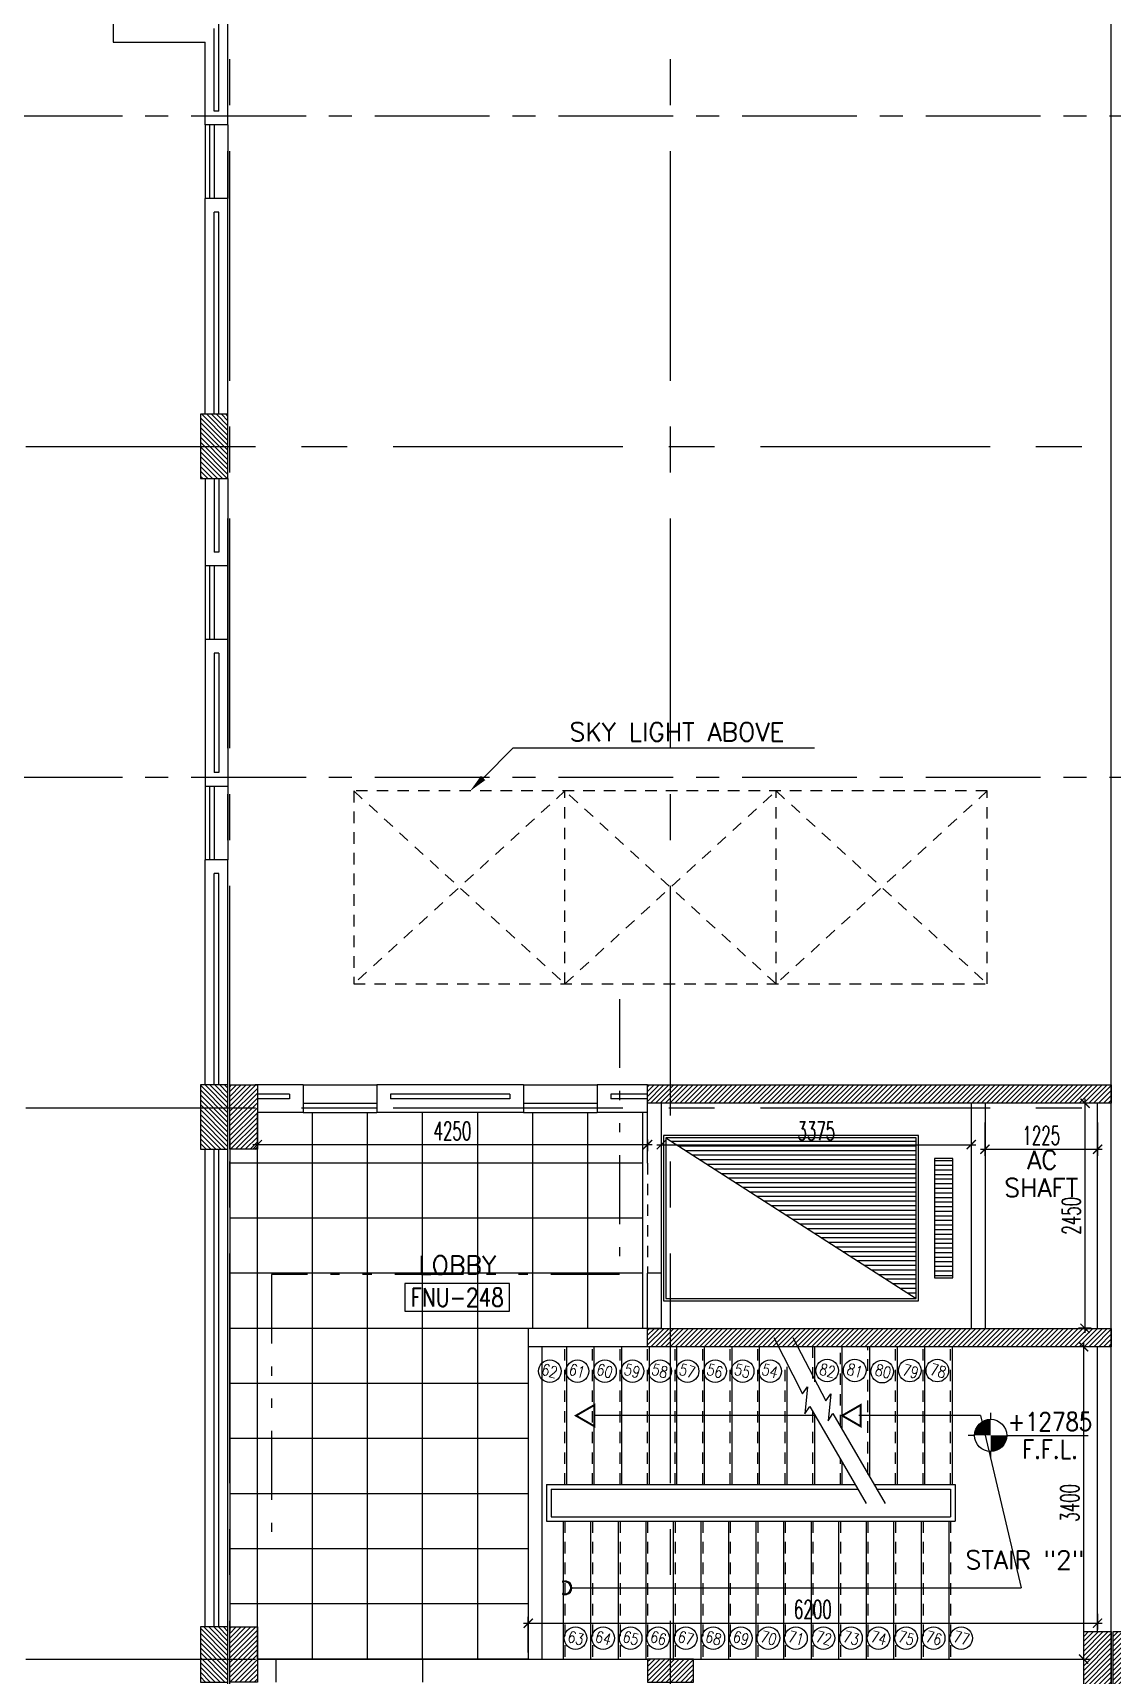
# Model space of a CAD drawing. Extents: x 88808.2 to 88899.2, y 39921.6 to 40001.1.
# Drawn here: x 88849.01 to 88860.76, y 39959.52 to 39977.4 of the extents above; entities that cross this region are included whole.
import ezdxf
from ezdxf.enums import TextEntityAlignment as Align

# ---------------------------------------------------------------- set-up
doc = ezdxf.new("R2010")
doc.units = 0
doc.header["$MEASUREMENT"] = 0
doc.header["$PDMODE"] = 34
for name, pattern in [('2DASHES', [1.7, 0.75, -0.25, 0.1, -0.25, 0.1, -0.25]), ('CENTER', [2, 1.25, -0.25, 0.25, -0.25]), ('CENTERX2', [4, 2.5, -0.5, 0.5, -0.5]), ('HIDDEN2', [0.1875, 0.125, -0.0625])]:
    doc.linetypes.add(name, pattern=pattern)
doc.layers.get('0').update_dxf_attribs({"color": 4, "linetype": 'CONTINUOUS'})
doc.layers.get('DEFPOINTS').update_dxf_attribs({"linetype": 'CONTINUOUS'})
for name, color, linetype in [('AXES', 11, 'CENTERX2'), ('AXES1', 11, 'CENTER'), ('CEILING', 4, 'CONTINUOUS'), ('COL', 2, 'CONTINUOUS'), ('ELE', 7, 'CONTINUOUS'), ('HAT', 11, 'CONTINUOUS'), ('HIDDEN', 11, 'HIDDEN2'), ('IND-ES-L', 4, '2DASHES'), ('INSUL', 4, 'CONTINUOUS'), ('LEV-PL', 7, 'CONTINUOUS'), ('LIFTS', 7, 'CONTINUOUS'), ('RM-BOX', 11, 'CONTINUOUS'), ('RM-IND', 11, 'CONTINUOUS'), ('RM-NAME', 11, 'CONTINUOUS'), ('RM-NO', 11, 'CONTINUOUS'), ('ROOF', 7, 'CONTINUOUS'), ('STR', 5, 'CONTINUOUS'), ('STR-H', 11, 'HIDDEN2'), ('WALL', 2, 'CONTINUOUS'), ('WIN', 3, 'CONTINUOUS')]:
    doc.layers.add(name, color=color, linetype=linetype)
doc.styles.add('ROMANS', font='ROMANS.shx', dxfattribs={"width": 0.6})
doc.styles.add('S', font='ROMANS.SHX')
doc.dimstyles.new('STANDARD_IN', dxfattribs={"dimtxt": 0.2, "dimasz": 0.1, "dimexe": 0.07, "dimexo": 0.07, "dimgap": 0.05, "dimtad": 1, "dimdec": 0, "dimlfac": 1000, "dimzin": 0, "dimtxsty": 'ROMANS', "dimblk": 'ARCHTICK', "dimcen": 0.05, "dimdle": 0.05, "dimclrd": 4, "dimclre": 4, "dimclrt": 2, "dimazin": 3, "dimtfac": 1, "dimtdec": 0, "dimtmove": 0, "dimatfit": 3, "dimtolj": 1, "dimtzin": 0})

# ---------------------------------------------------------------- blocks, each defined once
blk = doc.blocks.new('_ARCHTICK')
at = {"color": 0, "linetype": 'BYBLOCK', "const_width": 0.15}
blk.add_lwpolyline([(-0.5, -0.5), (0.5, 0.5)], dxfattribs=at)
blk = doc.blocks.new('*D186')
at = {"layer": 'DEFPOINTS', "color": 0, "linetype": 'CONTINUOUS'}
for p in [(88860.6, 39963.1), (88860.306, 39959.7), (88860.449, 39959.7)]:
    blk.add_point(p, dxfattribs=at)
at = {"layer": 'ELE', "color": 4, "linetype": 'CONTINUOUS'}
for p, q in [((88860.53, 39963.1), (88860.379, 39963.1)), ((88860.449, 39963.15), (88860.449, 39959.65)), ((88860.376, 39959.7), (88860.519, 39959.7))]:
    blk.add_line(p, q, dxfattribs=at)
at = {"layer": 'ELE', "color": 4, "linetype": 'CONTINUOUS', "xscale": 0.1, "yscale": 0.1, "zscale": 0.1}
for p, rotation in [((88860.449, 39963.1), 90), ((88860.449, 39959.7), 270)]:
    blk.add_blockref('_ARCHTICK', p, dxfattribs=dict(at, rotation=rotation))
at = {"layer": 'ELE', "color": 2, "linetype": 'CONTINUOUS', "insert": (88860.299, 39961.4), "char_height": 0.2, "attachment_point": 5, "rotation": 90, "style": 'ROMANS'}
blk.add_mtext('\\A1;3400', dxfattribs=at)
blk = doc.blocks.new('*D185')
at = {"layer": 'DEFPOINTS', "color": 0, "linetype": 'CONTINUOUS'}
for p in [(88860.6, 39965.75), (88860.464, 39963.3), (88860.6, 39963.3)]:
    blk.add_point(p, dxfattribs=at)
at = {"layer": 'ELE', "color": 4, "linetype": 'CONTINUOUS'}
for p, q in [((88860.53, 39965.75), (88860.394, 39965.75)), ((88860.464, 39965.8), (88860.464, 39963.25)), ((88860.53, 39963.3), (88860.394, 39963.3))]:
    blk.add_line(p, q, dxfattribs=at)
at = {"layer": 'ELE', "color": 4, "linetype": 'CONTINUOUS', "xscale": 0.1, "yscale": 0.1, "zscale": 0.1}
for p, rotation in [((88860.464, 39965.75), 90), ((88860.464, 39963.3), 270)]:
    blk.add_blockref('_ARCHTICK', p, dxfattribs=dict(at, rotation=rotation))
at = {"layer": 'ELE', "color": 2, "linetype": 'CONTINUOUS', "insert": (88860.314, 39964.525), "char_height": 0.2, "attachment_point": 5, "rotation": 90, "style": 'ROMANS'}
blk.add_mtext('\\A1;2450', dxfattribs=at)
blk = doc.blocks.new('*D184')
at = {"layer": 'DEFPOINTS', "color": 0, "linetype": 'CONTINUOUS'}
for p in [(88859.375, 39965.612), (88860.6, 39965.612), (88860.6, 39965.249)]:
    blk.add_point(p, dxfattribs=at)
at = {"layer": 'ELE', "color": 4, "linetype": 'CONTINUOUS'}
for p, q in [((88859.375, 39965.542), (88859.375, 39965.179)), ((88860.6, 39965.542), (88860.6, 39965.179)), ((88859.325, 39965.249), (88860.65, 39965.249))]:
    blk.add_line(p, q, dxfattribs=at)
at = {"layer": 'ELE', "color": 4, "linetype": 'CONTINUOUS', "xscale": 0.1, "yscale": 0.1, "zscale": 0.1, "rotation": 180}
blk.add_blockref('_ARCHTICK', (88859.375, 39965.249), dxfattribs=at)
at = {"layer": 'ELE', "color": 4, "linetype": 'CONTINUOUS', "xscale": 0.1, "yscale": 0.1, "zscale": 0.1}
blk.add_blockref('_ARCHTICK', (88860.6, 39965.249), dxfattribs=at)
at = {"layer": 'ELE', "color": 2, "linetype": 'CONTINUOUS', "insert": (88859.988, 39965.399), "char_height": 0.2, "attachment_point": 5, "style": 'ROMANS'}
blk.add_mtext('\\A1;1225', dxfattribs=at)
blk = doc.blocks.new('*D183')
at = {"layer": 'DEFPOINTS', "color": 0, "linetype": 'CONTINUOUS'}
for p in [(88855.85, 39965.7), (88859.225, 39965.536), (88859.225, 39965.299)]:
    blk.add_point(p, dxfattribs=at)
at = {"layer": 'ELE', "color": 4, "linetype": 'CONTINUOUS'}
for p, q in [((88855.85, 39965.63), (88855.85, 39965.229)), ((88859.225, 39965.466), (88859.225, 39965.229)), ((88855.8, 39965.299), (88859.275, 39965.299))]:
    blk.add_line(p, q, dxfattribs=at)
at = {"layer": 'ELE', "color": 4, "linetype": 'CONTINUOUS', "xscale": 0.1, "yscale": 0.1, "zscale": 0.1, "rotation": 180}
blk.add_blockref('_ARCHTICK', (88855.85, 39965.299), dxfattribs=at)
at = {"layer": 'ELE', "color": 4, "linetype": 'CONTINUOUS', "xscale": 0.1, "yscale": 0.1, "zscale": 0.1}
blk.add_blockref('_ARCHTICK', (88859.225, 39965.299), dxfattribs=at)
at = {"layer": 'ELE', "color": 2, "linetype": 'CONTINUOUS', "insert": (88857.538, 39965.449), "char_height": 0.2, "attachment_point": 5, "style": 'ROMANS'}
blk.add_mtext('\\A1;3375', dxfattribs=at)
blk = doc.blocks.new('*D182')
at = {"layer": 'DEFPOINTS', "color": 0, "linetype": 'CONTINUOUS'}
for p in [(88851.45, 39965.425), (88855.7, 39965.425), (88851.45, 39965.299)]:
    blk.add_point(p, dxfattribs=at)
at = {"layer": 'ELE', "color": 4, "linetype": 'CONTINUOUS'}
for p, q in [((88851.45, 39965.355), (88851.45, 39965.229)), ((88855.7, 39965.355), (88855.7, 39965.229)), ((88855.75, 39965.299), (88851.4, 39965.299))]:
    blk.add_line(p, q, dxfattribs=at)
at = {"layer": 'ELE', "color": 4, "linetype": 'CONTINUOUS', "xscale": 0.1, "yscale": 0.1, "zscale": 0.1, "rotation": 180}
blk.add_blockref('_ARCHTICK', (88851.45, 39965.299), dxfattribs=at)
at = {"layer": 'ELE', "color": 4, "linetype": 'CONTINUOUS', "xscale": 0.1, "yscale": 0.1, "zscale": 0.1}
blk.add_blockref('_ARCHTICK', (88855.7, 39965.299), dxfattribs=at)
at = {"layer": 'ELE', "color": 2, "linetype": 'CONTINUOUS', "insert": (88853.575, 39965.449), "char_height": 0.2, "attachment_point": 5, "style": 'ROMANS'}
blk.add_mtext('\\A1;4250', dxfattribs=at)
blk = doc.blocks.new('*D181')
at = {"layer": 'DEFPOINTS', "color": 0, "linetype": 'CONTINUOUS'}
for p in [(88860.6, 39960.261), (88860.6, 39960.09), (88854.4, 39959.7)]:
    blk.add_point(p, dxfattribs=at)
at = {"layer": 'ELE', "color": 4, "linetype": 'CONTINUOUS'}
for p, q in [((88854.4, 39959.77), (88854.4, 39960.16)), ((88860.6, 39960.191), (88860.6, 39960.02)), ((88854.35, 39960.09), (88860.65, 39960.09))]:
    blk.add_line(p, q, dxfattribs=at)
at = {"layer": 'ELE', "color": 4, "linetype": 'CONTINUOUS', "xscale": 0.1, "yscale": 0.1, "zscale": 0.1, "rotation": 180}
blk.add_blockref('_ARCHTICK', (88854.4, 39960.09), dxfattribs=at)
at = {"layer": 'ELE', "color": 4, "linetype": 'CONTINUOUS', "xscale": 0.1, "yscale": 0.1, "zscale": 0.1}
blk.add_blockref('_ARCHTICK', (88860.6, 39960.09), dxfattribs=at)
at = {"layer": 'ELE', "color": 2, "linetype": 'CONTINUOUS', "insert": (88857.5, 39960.24), "char_height": 0.2, "attachment_point": 5, "style": 'ROMANS'}
blk.add_mtext('\\A1;6200', dxfattribs=at)
blk = doc.blocks.new('C11')
at = {"layer": 'HAT'}
h = blk.add_hatch(dxfattribs=at)
h.set_pattern_fill('ANSI31', color=256, scale=300, style=0)
h.set_pattern_definition([(45, (-248556.182, -75061.005), (-26.5165043, 26.5165043), [])])
h.paths.add_polyline_path([(300, 700), (0, 700), (0, 350), (300, 350)])
h.paths.add_polyline_path([(300, 350), (0, 350), (0, 0), (300, 0)])
at = {"layer": 'COL'}
blk.add_lwpolyline([(300, 700), (300, 0), (0, 0), (0, 700)], close=True, dxfattribs=at)
blk = doc.blocks.new('C5V')
at = {"layer": 'HAT'}
h = blk.add_hatch(dxfattribs=at)
h.set_pattern_fill('ANSI31', color=256, scale=300, style=0)
h.set_pattern_definition([(45, (-249196.182, -54711.005), (-26.5165043, 26.5165043), [])])
h.paths.add_polyline_path([(-20, 600), (-320, 600), (-320, 300), (-20, 300)])
h.paths.add_polyline_path([(-20, 300), (-320, 300), (-320, 0), (-20, 0)])
h = blk.add_hatch(dxfattribs=at)
h.set_pattern_fill('ANSI31', color=256, scale=300, style=0)
h.set_pattern_definition([(45, (-248876.182, -54711.005), (-26.5165043, 26.5165043), [])])
h.paths.add_polyline_path([(300, 600), (0, 600), (0, 300), (300, 300)])
h.paths.add_polyline_path([(300, 300), (0, 300), (0, 0), (300, 0)])
at = {"layer": 'COL'}
for points in [[(-20, 600), (-20, 0), (-320, 0), (-320, 600)], [(300, 600), (300, 0), (0, 0), (0, 600)]]:
    blk.add_lwpolyline(points, close=True, dxfattribs=at)
blk = doc.blocks.new('C5')
at = {"layer": 'HAT', "linetype": 'BYBLOCK'}
h = blk.add_hatch(dxfattribs=at)
h.set_pattern_fill('ANSI31', color=256, scale=300, style=0)
h.set_pattern_definition([(45, (-223356.182, -51411.005), (-26.516504, 26.516504), [])])
h.paths.add_polyline_path([(300, 300), (0, 300), (0, 0), (300, 0)])
h.paths.add_polyline_path([(600, 300), (300, 300), (300, 0), (600, 0)])
at = {"layer": 'COL'}
blk.add_lwpolyline([(600, 300), (0, 300), (0, 0), (600, 0)], close=True, dxfattribs=at)
blk = doc.blocks.new('*X51')
at = {"color": 0}
for p, q in [((140176, 227700), (140376, 227700)), ((140176, 227650), (140376, 227650)), ((140176, 227600), (140376, 227600)), ((140176, 227550), (140376, 227550)), ((140176, 227500), (140376, 227500)), ((140176, 227450), (140376, 227450)), ((140176, 227400), (140376, 227400)), ((140176, 227350), (140376, 227350)), ((140176, 227300), (140376, 227300)), ((140176, 227250), (140376, 227250)), ((140176, 227200), (140376, 227200)), ((140176, 227150), (140376, 227150)), ((140176, 227100), (140376, 227100)), ((140176, 227050), (140376, 227050)), ((140176, 227000), (140376, 227000)), ((140176, 226950), (140376, 226950)), ((140176, 226900), (140376, 226900)), ((140176, 226850), (140376, 226850)), ((140176, 226800), (140376, 226800)), ((140176, 226750), (140376, 226750)), ((140176, 226700), (140376, 226700)), ((140176, 226650), (140376, 226650)), ((140176, 226600), (140376, 226600)), ((140176, 226550), (140376, 226550)), ((140176, 226500), (140376, 226500)), ((140176, 226450), (140376, 226450))]:
    blk.add_line(p, q, dxfattribs=at)
blk = doc.blocks.new('LEV1')
at = {"layer": 'LEV-PL'}
for p, q in [((0, 245), (0, 175)), ((-175, 0), (-245, 0)), ((175, 0), (1061, 0)), ((0, -175), (0, -245))]:
    blk.add_line(p, q, dxfattribs=at)
at = {"layer": 'LEV-PL', "const_width": 175}
for points in [[(-88, 0, -0.414214), (0, 88, -1)], [(88, 0, -0.414214), (0, -88, -1)]]:
    blk.add_lwpolyline(points, format="xyb", dxfattribs=at)
at = {"layer": 'LEV-PL'}
blk.add_circle((0, 0), 175, dxfattribs=at)
at = {"layer": 'LEV-PL', "color": 4, "style": 'S', "width": 0.85}
for tag, p in [('+0000', (646, 50)), ('F.F.L.', (646, -250))]:
    blk.add_attdef(tag, text='', height=200, dxfattribs=at).set_placement(p, align=Align.CENTER)
blk = doc.blocks.new('RM1')
at = {"layer": 'RM-BOX'}
blk.add_lwpolyline([(570, -200), (-570, -200), (-570, -500), (570, -500)], close=True, dxfattribs=at)
at = {"layer": 'RM-NAME', "style": 'ROMANS'}
blk.add_attdef('ROOMNAME1', text='', height=200, dxfattribs=at).set_placement((0, 324), align=Align.MIDDLE)
blk = doc.blocks.new('*X59')
at = {"color": 0}
for p, q in [((61359, 149500), (61599, 149740)), ((61359, 149553), (61546, 149740)), ((61359, 149606), (61493, 149740)), ((61359, 149659), (61440, 149740)), ((61359, 149712), (61387, 149740)), ((61402, 149490), (61652, 149740)), ((61455, 149490), (61705, 149740)), ((61508, 149490), (61758, 149740)), ((61561, 149490), (61811, 149740)), ((61614, 149490), (61859, 149735)), ((61667, 149490), (61859, 149682)), ((61720, 149490), (61859, 149629)), ((61773, 149490), (61859, 149576)), ((61826, 149490), (61859, 149523))]:
    blk.add_line(p, q, dxfattribs=at)
blk = doc.blocks.new('*X57')
at = {"color": 0}
for p, q in [((61359, 153159), (61540, 153340)), ((61359, 153212), (61487, 153340)), ((61359, 153265), (61434, 153340)), ((61359, 153318), (61380, 153340)), ((61393, 153140), (61593, 153340)), ((61446, 153140), (61646, 153340)), ((61499, 153140), (61699, 153340)), ((61552, 153140), (61752, 153340)), ((61605, 153140), (61805, 153340)), ((61658, 153140), (61858, 153340)), ((61711, 153140), (61911, 153340)), ((61764, 153140), (61964, 153340)), ((61817, 153140), (62017, 153340)), ((61870, 153140), (62070, 153340)), ((61923, 153140), (62123, 153340)), ((61976, 153140), (62176, 153340)), ((62029, 153140), (62229, 153340)), ((62082, 153140), (62282, 153340)), ((62135, 153140), (62335, 153340)), ((62188, 153140), (62388, 153340)), ((62241, 153140), (62441, 153340)), ((62294, 153140), (62494, 153340)), ((62347, 153140), (62547, 153340)), ((62400, 153140), (62600, 153340)), ((62453, 153140), (62653, 153340)), ((62506, 153140), (62706, 153340)), ((62559, 153140), (62759, 153340)), ((62612, 153140), (62812, 153340)), ((62665, 153140), (62865, 153340)), ((62718, 153140), (62918, 153340)), ((62771, 153140), (62971, 153340)), ((62825, 153140), (63025, 153340)), ((62878, 153140), (63078, 153340)), ((62931, 153140), (63131, 153340)), ((62984, 153140), (63184, 153340)), ((63037, 153140), (63237, 153340)), ((63090, 153140), (63290, 153340)), ((63143, 153140), (63343, 153340)), ((63196, 153140), (63396, 153340)), ((63249, 153140), (63449, 153340)), ((63302, 153140), (63502, 153340)), ((63355, 153140), (63555, 153340)), ((63408, 153140), (63608, 153340)), ((63461, 153140), (63661, 153340)), ((63514, 153140), (63714, 153340)), ((63567, 153140), (63767, 153340)), ((63620, 153140), (63820, 153340)), ((63673, 153140), (63873, 153340)), ((63726, 153140), (63926, 153340)), ((63779, 153140), (63979, 153340)), ((63832, 153140), (64032, 153340)), ((63885, 153140), (64085, 153340)), ((63938, 153140), (64138, 153340)), ((63991, 153140), (64191, 153340)), ((64044, 153140), (64244, 153340)), ((64097, 153140), (64297, 153340)), ((64150, 153140), (64350, 153340)), ((64203, 153140), (64403, 153340)), ((64256, 153140), (64456, 153340)), ((64309, 153140), (64509, 153340)), ((64362, 153140), (64562, 153340)), ((64416, 153140), (64616, 153340)), ((64469, 153140), (64669, 153340)), ((64522, 153140), (64722, 153340)), ((64575, 153140), (64775, 153340)), ((64628, 153140), (64828, 153340)), ((64681, 153140), (64881, 153340)), ((64734, 153140), (64934, 153340)), ((64787, 153140), (64987, 153340)), ((64840, 153140), (65040, 153340)), ((64893, 153140), (65093, 153340)), ((64946, 153140), (65146, 153340)), ((64999, 153140), (65199, 153340)), ((65052, 153140), (65252, 153340)), ((65105, 153140), (65305, 153340)), ((65158, 153140), (65358, 153340)), ((65211, 153140), (65411, 153340)), ((65264, 153140), (65464, 153340)), ((65317, 153140), (65517, 153340)), ((65370, 153140), (65570, 153340)), ((65423, 153140), (65623, 153340)), ((65476, 153140), (65676, 153340)), ((65529, 153140), (65729, 153340)), ((65582, 153140), (65782, 153340)), ((65635, 153140), (65835, 153340)), ((65688, 153140), (65888, 153340)), ((65741, 153140), (65941, 153340)), ((65794, 153140), (65994, 153340)), ((65847, 153140), (66047, 153340)), ((65900, 153140), (66100, 153340)), ((65953, 153140), (66153, 153340)), ((66007, 153140), (66207, 153340)), ((66060, 153140), (66260, 153340)), ((66113, 153140), (66313, 153340)), ((66166, 153140), (66366, 153340)), ((66219, 153140), (66409, 153330)), ((66272, 153140), (66409, 153277)), ((66325, 153140), (66409, 153224)), ((66378, 153140), (66409, 153171))]:
    blk.add_line(p, q, dxfattribs=at)
blk = doc.blocks.new('*X56')
at = {"color": 0}
for p, q in [((61359, 155811), (61538, 155990)), ((61359, 155864), (61485, 155990)), ((61359, 155917), (61432, 155990)), ((61359, 155970), (61379, 155990)), ((61391, 155790), (61591, 155990)), ((61444, 155790), (61644, 155990)), ((61497, 155790), (61697, 155990)), ((61550, 155790), (61750, 155990)), ((61603, 155790), (61803, 155990)), ((61656, 155790), (61856, 155990)), ((61709, 155790), (61909, 155990)), ((61762, 155790), (61962, 155990)), ((61815, 155790), (62015, 155990)), ((61868, 155790), (62068, 155990)), ((61921, 155790), (62121, 155990)), ((61974, 155790), (62174, 155990)), ((62027, 155790), (62227, 155990)), ((62080, 155790), (62280, 155990)), ((62133, 155790), (62333, 155990)), ((62186, 155790), (62386, 155990)), ((62240, 155790), (62440, 155990)), ((62293, 155790), (62493, 155990)), ((62346, 155790), (62546, 155990)), ((62399, 155790), (62599, 155990)), ((62452, 155790), (62652, 155990)), ((62505, 155790), (62705, 155990)), ((62558, 155790), (62758, 155990)), ((62611, 155790), (62811, 155990)), ((62664, 155790), (62864, 155990)), ((62717, 155790), (62917, 155990)), ((62770, 155790), (62970, 155990)), ((62823, 155790), (63023, 155990)), ((62876, 155790), (63076, 155990)), ((62929, 155790), (63129, 155990)), ((62982, 155790), (63182, 155990)), ((63035, 155790), (63235, 155990)), ((63088, 155790), (63288, 155990)), ((63141, 155790), (63341, 155990)), ((63194, 155790), (63394, 155990)), ((63247, 155790), (63447, 155990)), ((63300, 155790), (63500, 155990)), ((63353, 155790), (63553, 155990)), ((63406, 155790), (63606, 155990)), ((63459, 155790), (63659, 155990)), ((63512, 155790), (63712, 155990)), ((63565, 155790), (63765, 155990)), ((63618, 155790), (63818, 155990)), ((63671, 155790), (63871, 155990)), ((63724, 155790), (63924, 155990)), ((63777, 155790), (63977, 155990)), ((63830, 155790), (64030, 155990)), ((63884, 155790), (64084, 155990)), ((63937, 155790), (64137, 155990)), ((63990, 155790), (64190, 155990)), ((64043, 155790), (64243, 155990)), ((64096, 155790), (64296, 155990)), ((64149, 155790), (64349, 155990)), ((64202, 155790), (64402, 155990)), ((64255, 155790), (64455, 155990)), ((64308, 155790), (64508, 155990)), ((64361, 155790), (64561, 155990)), ((64414, 155790), (64614, 155990)), ((64467, 155790), (64667, 155990)), ((64520, 155790), (64720, 155990)), ((64573, 155790), (64773, 155990)), ((64626, 155790), (64826, 155990)), ((64679, 155790), (64879, 155990)), ((64732, 155790), (64932, 155990)), ((64785, 155790), (64985, 155990)), ((64838, 155790), (65038, 155990)), ((64891, 155790), (65091, 155990)), ((64944, 155790), (65144, 155990)), ((64997, 155790), (65197, 155990)), ((65050, 155790), (65250, 155990)), ((65103, 155790), (65303, 155990)), ((65156, 155790), (65356, 155990)), ((65209, 155790), (65409, 155990)), ((65262, 155790), (65462, 155990)), ((65315, 155790), (65515, 155990)), ((65368, 155790), (65568, 155990)), ((65421, 155790), (65621, 155990)), ((65475, 155790), (65675, 155990)), ((65528, 155790), (65728, 155990)), ((65581, 155790), (65781, 155990)), ((65634, 155790), (65834, 155990)), ((65687, 155790), (65887, 155990)), ((65740, 155790), (65940, 155990)), ((65793, 155790), (65993, 155990)), ((65846, 155790), (66046, 155990)), ((65899, 155790), (66099, 155990)), ((65952, 155790), (66152, 155990)), ((66005, 155790), (66205, 155990)), ((66058, 155790), (66258, 155990)), ((66111, 155790), (66311, 155990)), ((66164, 155790), (66364, 155990)), ((66217, 155790), (66409, 155982)), ((66270, 155790), (66409, 155929)), ((66323, 155790), (66409, 155876)), ((66376, 155790), (66409, 155823))]:
    blk.add_line(p, q, dxfattribs=at)

msp = doc.modelspace()

# ---------------------------------------------------------------- hatches: boundary and pattern name
at = {"layer": 'HAT'}
h = msp.add_hatch(dxfattribs=at)
h.set_pattern_fill('ANSI31', color=256, scale=0.3, style=0)
h.set_pattern_definition([(135, (89151.66644, 39904.688557), (0.0265165043, 0.0265165043), [])])
h.paths.add_polyline_path([(88850.8303, 39960.0496), (88851.1303, 39960.0496), (88851.1303, 39959.6996), (88850.8303, 39959.6996)])
h.paths.add_polyline_path([(88850.8303, 39959.6996), (88851.1303, 39959.6996), (88851.1303, 39959.4496), (88850.8303, 39959.4496)])
at = {"layer": 'LIFTS'}
h = msp.add_hatch(dxfattribs=at)
h.set_pattern_fill('_U', color=8, scale=0.05, style=0, pattern_type=0)
h.set_pattern_definition([(0, (88795.390137, 39919.887153), (0, 0.05), [])])
h.paths.add_polyline_path([(88855.9503, 39965.3746), (88855.9503, 39965.3425), (88858.6253, 39963.6246), (88858.6253, 39965.3746)])
h.paths.add_polyline_path([(88857.2473, 39964.4867), (88857.8282, 39964.4867), (88857.8282, 39964.2242), (88857.2473, 39964.2242)], flags=25)

# ---------------------------------------------------------------- linework, layer by layer
at = {"layer": 'AXES'}
for p, q in [((88855.9503, 39921.6153), (88855.9503, 40000.4279)), ((88851.1303, 39921.6153), (88851.1303, 40000.0779)), ((88851.1503, 39921.6153), (88851.1503, 40000.0779)), ((88860.7503, 39921.6153), (88860.7503, 40000.0779)), ((88808.9303, 39972.8996), (88876.9703, 39972.8996)), ((88808.9303, 39965.6996), (88876.9703, 39965.6996)), ((88808.9303, 39959.6996), (88876.9703, 39959.6996))]:
    msp.add_line(p, q, dxfattribs=at)
at = {"layer": 'AXES1'}
for p, q in [((88818.7303, 39976.4996), (88876.9703, 39976.4996)), ((88818.7303, 39969.2996), (88876.9703, 39969.2996))]:
    msp.add_line(p, q, dxfattribs=at)
at = {"layer": 'CEILING', "linetype": 'CONTINUOUS'}
for p, q in [((88851.4503, 39959.6996), (88851.4503, 39965.6496)), ((88852.0503, 39959.6996), (88852.0503, 39965.6496)), ((88852.6503, 39959.6996), (88852.6503, 39965.6496)), ((88853.2503, 39959.6996), (88853.2503, 39965.6496)), ((88853.8503, 39959.6996), (88853.8503, 39965.6496)), ((88854.4503, 39963.2996), (88854.4503, 39965.6496)), ((88855.0503, 39963.2996), (88855.0503, 39965.6496)), ((88855.6503, 39963.2996), (88855.6503, 39965.6496)), ((88855.6503, 39965.0996), (88851.1503, 39965.0996)), ((88855.6503, 39964.4996), (88851.1503, 39964.4996)), ((88855.6503, 39963.8996), (88851.1503, 39963.8996)), ((88854.4003, 39963.2996), (88851.1503, 39963.2996)), ((88854.4003, 39963.0996), (88854.4003, 39959.6996)), ((88854.5503, 39963.0996), (88854.5503, 39959.6996)), ((88854.4003, 39962.6996), (88851.1503, 39962.6996)), ((88854.4003, 39962.0996), (88851.1503, 39962.0996)), ((88854.4003, 39961.4996), (88851.1503, 39961.4996)), ((88854.4003, 39960.8996), (88851.1503, 39960.8996)), ((88854.4003, 39960.2996), (88851.1503, 39960.2996)), ((88854.4003, 39959.6996), (88851.4503, 39959.6996))]:
    msp.add_line(p, q, dxfattribs=at)
at = {"layer": 'COL'}
for points in [[(88860.7503, 39965.9496), (88860.7503, 39965.7496), (88855.7003, 39965.7496), (88855.7003, 39965.9496)], [(88860.7503, 39963.2996), (88860.7503, 39963.0996), (88855.7003, 39963.0996), (88855.7003, 39963.2996)], [(88850.8303, 39960.0496), (88850.8303, 39959.4496), (88851.1303, 39959.4496), (88851.1303, 39960.0496)], [(88855.7003, 39959.6996), (88855.7003, 39959.4496), (88856.2003, 39959.4496), (88856.2003, 39959.6996)]]:
    msp.add_lwpolyline(points, close=True, dxfattribs=at)
at = {"layer": 'HIDDEN'}
for p, q in [((88852.5003, 39969.1496), (88854.8003, 39967.0496)), ((88854.8003, 39969.1496), (88852.5003, 39967.0496)), ((88852.5003, 39969.1496), (88852.5003, 39967.0496)), ((88859.4003, 39969.1496), (88852.5003, 39969.1496)), ((88854.8003, 39967.0496), (88854.8003, 39969.1496)), ((88854.8003, 39967.0496), (88854.8003, 39969.1496)), ((88854.8003, 39967.0496), (88857.1003, 39969.1496)), ((88857.1003, 39967.0496), (88854.8003, 39969.1496)), ((88857.1003, 39967.0496), (88857.1003, 39969.1496)), ((88857.1003, 39967.0496), (88857.1003, 39969.1496)), ((88857.1003, 39969.1496), (88859.4003, 39967.0496)), ((88859.4003, 39969.1496), (88857.1003, 39967.0496)), ((88859.4003, 39967.0496), (88859.4003, 39969.1496)), ((88852.5003, 39967.0496), (88859.4003, 39967.0496)), ((88855.7003, 39965.0996), (88855.7003, 39963.8996))]:
    msp.add_line(p, q, dxfattribs=at)
at = {"layer": 'IND-ES-L'}
msp.add_lwpolyline([(88855.396, 39966.8844), (88855.396, 39963.8844), (88851.6045, 39963.8844), (88851.6045, 39960.8844)], dxfattribs=at)
at = {"layer": 'INSUL'}
for p, q in [((88851.0303, 39976.5496), (88851.0303, 39977.4996)), ((88850.9803, 39976.5496), (88850.9803, 39977.4496)), ((88851.0303, 39976.5496), (88850.9803, 39976.5496)), ((88850.9803, 39973.2496), (88850.9803, 39975.4496)), ((88851.0303, 39975.4496), (88850.9803, 39975.4496)), ((88851.0303, 39973.2496), (88851.0303, 39975.4496)), ((88850.9803, 39972.5496), (88850.9803, 39971.7496)), ((88851.0303, 39972.5496), (88851.0303, 39971.7496)), ((88851.0303, 39971.7496), (88850.9803, 39971.7496)), ((88850.9803, 39970.6496), (88850.9803, 39969.3496)), ((88851.0303, 39970.6496), (88850.9803, 39970.6496)), ((88851.0303, 39970.6496), (88851.0303, 39969.3496)), ((88851.0303, 39969.3496), (88850.9803, 39969.3496)), ((88850.9803, 39965.9496), (88850.9803, 39968.2496)), ((88851.0303, 39968.2496), (88850.9803, 39968.2496)), ((88851.0303, 39968.2496), (88850.9803, 39968.2496)), ((88851.0303, 39965.9496), (88851.0303, 39968.2496)), ((88851.8003, 39965.8496), (88851.4503, 39965.8496)), ((88851.8003, 39965.8496), (88851.8003, 39965.7996)), ((88854.2003, 39965.8496), (88852.9003, 39965.8496)), ((88852.9003, 39965.8496), (88852.9003, 39965.7996)), ((88854.2003, 39965.8496), (88854.2003, 39965.7996)), ((88855.7003, 39965.8496), (88855.3003, 39965.8496)), ((88855.3003, 39965.8496), (88855.3003, 39965.7996)), ((88851.8003, 39965.7996), (88851.4503, 39965.7996)), ((88854.2003, 39965.7996), (88852.9003, 39965.7996)), ((88855.7003, 39965.7996), (88855.3003, 39965.7996)), ((88850.9803, 39960.0496), (88850.9803, 39965.2496)), ((88851.0303, 39960.0496), (88851.0303, 39965.2496))]:
    msp.add_line(p, q, dxfattribs=at)
at = {"layer": 'LIFTS'}
for p, q in [((88855.9003, 39965.3746), (88858.6253, 39963.6246)), ((88855.8503, 39963.8996), (88855.8503, 39965.0996))]:
    msp.add_line(p, q, dxfattribs=at)
for points in [[(88855.8753, 39963.5996), (88858.6503, 39963.5996), (88858.6503, 39965.3996), (88855.8753, 39965.3996)], [(88855.9003, 39963.6246), (88858.6253, 39963.6246), (88858.6253, 39965.3746), (88855.9003, 39965.3746)], [(88858.8253, 39963.8496), (88859.0253, 39963.8496), (88859.0253, 39965.1496), (88858.8253, 39965.1496)]]:
    msp.add_lwpolyline(points, close=True, dxfattribs=at)
at = {"layer": 'RM-IND'}
for p, q in [((88853.9093, 39969.2906), (88854.2378, 39969.6175)), ((88854.2378, 39969.6175), (88854.7507, 39969.6175)), ((88854.7507, 39969.6175), (88857.5174, 39969.6175))]:
    msp.add_line(p, q, dxfattribs=at)
msp.add_solid([(88853.9328, 39969.267), (88853.8858, 39969.3143), (88853.7676, 39969.1496)], dxfattribs=at)
at = {"layer": 'ROOF'}
msp.add_line((88860.7503, 39965.9496), (88860.7503, 39977.4996), dxfattribs=at)
at = {"layer": 'STR'}
for p, q in [((88857.0758, 39963.199), (88857.389, 39962.5873)), ((88857.2828, 39963.199), (88857.6405, 39962.5103)), ((88854.8203, 39961.5996), (88854.8203, 39963.0996)), ((88855.1203, 39961.5996), (88855.1203, 39963.0996)), ((88855.4203, 39961.5996), (88855.4203, 39963.0996)), ((88855.7203, 39961.5996), (88855.7203, 39963.0996)), ((88856.0203, 39961.5996), (88856.0203, 39963.0996)), ((88856.3203, 39961.5996), (88856.3203, 39963.0996)), ((88856.6203, 39961.5996), (88856.6203, 39963.0996)), ((88856.9203, 39961.5996), (88856.9203, 39963.0996)), ((88857.5203, 39962.7185), (88857.5203, 39963.0996)), ((88857.8203, 39962.1989), (88857.8203, 39963.0996)), ((88858.1203, 39961.6793), (88858.1203, 39963.0996)), ((88858.4203, 39961.5996), (88858.4203, 39963.0996)), ((88858.7203, 39961.5996), (88858.7203, 39963.0996)), ((88859.0203, 39961.5996), (88859.0203, 39963.0996)), ((88857.2203, 39961.5996), (88857.2203, 39962.8795)), ((88857.5203, 39962.3496), (88855.1203, 39962.3496)), ((88857.4678, 39962.4507), (88858.0791, 39961.3919)), ((88857.5203, 39961.5996), (88857.5203, 39962.3599)), ((88857.7193, 39962.3737), (88858.2862, 39961.3919)), ((88859.3266, 39962.3496), (88858.0003, 39962.3496)), ((88859.3266, 39962.3496), (88859.7703, 39960.4746)), ((88857.8203, 39961.5996), (88857.8203, 39961.8402)), ((88854.6003, 39961.5996), (88854.6003, 39961.1996)), ((88854.6003, 39961.5996), (88857.9592, 39961.5996)), ((88858.1663, 39961.5996), (88859.0503, 39961.5996)), ((88859.0503, 39961.5996), (88859.0503, 39961.1996)), ((88854.6503, 39961.5496), (88854.6503, 39961.2496)), ((88854.6503, 39961.5496), (88857.9881, 39961.5496)), ((88858.1951, 39961.5496), (88859.0003, 39961.5496)), ((88859.0003, 39961.5496), (88859.0003, 39961.2496)), ((88854.6503, 39961.2496), (88859.0003, 39961.2496)), ((88854.6003, 39961.1996), (88859.0503, 39961.1996)), ((88854.7803, 39961.1996), (88854.7803, 39959.6996)), ((88855.0803, 39961.1996), (88855.0803, 39959.6996)), ((88855.3803, 39961.1996), (88855.3803, 39959.6996)), ((88855.6803, 39961.1996), (88855.6803, 39959.6996)), ((88855.9803, 39961.1996), (88855.9803, 39959.6996)), ((88856.2803, 39961.1996), (88856.2803, 39959.6996)), ((88856.5803, 39961.1996), (88856.5803, 39959.6996)), ((88856.8803, 39961.1996), (88856.8803, 39959.6996)), ((88857.1803, 39961.1996), (88857.1803, 39959.6996)), ((88857.4803, 39961.1996), (88857.4803, 39959.6996)), ((88857.7803, 39961.1996), (88857.7803, 39959.6996)), ((88858.0803, 39961.1996), (88858.0803, 39959.6996)), ((88858.3803, 39961.1996), (88858.3803, 39959.6996)), ((88858.6803, 39961.1996), (88858.6803, 39959.6996)), ((88858.9803, 39961.1996), (88858.9803, 39959.6996)), ((88854.8753, 39960.4746), (88859.7703, 39960.4746))]:
    msp.add_line(p, q, dxfattribs=at)
at = {"layer": 'STR', "linetype": 'HIDDEN2'}
msp.add_line((88857.5003, 39962.7531), (88857.5003, 39963.0996), dxfattribs=at)
at = {"layer": 'STR'}
for points in [[(88857.389, 39962.5873), (88857.4437, 39962.6647), (88857.4145, 39962.3704), (88857.4678, 39962.4507)], [(88857.6405, 39962.5103), (88857.6952, 39962.5877), (88857.666, 39962.2934), (88857.7193, 39962.3737)]]:
    msp.add_lwpolyline(points, dxfattribs=at)
at = {"layer": 'STR', "const_width": 0.0215}
for points in [[(88855.1203, 39962.2341), (88855.1203, 39962.465), (88854.9203, 39962.3496)], [(88858.0203, 39962.2341), (88858.0203, 39962.465), (88857.8203, 39962.3496)]]:
    msp.add_lwpolyline(points, close=True, dxfattribs=at)
at = {"layer": 'STR', "color": 11}
for centre in [(88854.6359, 39962.8344), (88854.9359, 39962.8344), (88855.2359, 39962.8344), (88855.5359, 39962.8344), (88855.8359, 39962.8344), (88856.1359, 39962.8344), (88856.4359, 39962.8344), (88856.7359, 39962.8344), (88857.0359, 39962.8344), (88857.6559, 39962.8406), (88857.9559, 39962.8406), (88858.2559, 39962.8291), (88858.5559, 39962.8401), (88858.8559, 39962.8401), (88854.9159, 39959.9271), (88855.2159, 39959.9271), (88855.5159, 39959.9271), (88855.8159, 39959.9271), (88856.1159, 39959.9271), (88856.4159, 39959.9271), (88856.7159, 39959.9271), (88857.0159, 39959.9271), (88857.3159, 39959.9271), (88857.6159, 39959.9271), (88857.9159, 39959.9271), (88858.2159, 39959.9271), (88858.5159, 39959.9271), (88858.8159, 39959.9271), (88859.1159, 39959.9271)]:
    msp.add_circle(centre, 0.1232, dxfattribs=at)
at = {"layer": 'STR'}
for radius, start, end in [(0.075, 246.42182, 113.57818), (0.065, 242.51357, 117.48643)]:
    msp.add_arc((88854.8003, 39960.4746), radius, start, end, dxfattribs=at)
at = {"layer": 'STR-H'}
for p, q in [((88854.8003, 39961.5996), (88854.8003, 39963.0996)), ((88855.1003, 39961.5996), (88855.1003, 39963.0996)), ((88855.4003, 39961.5996), (88855.4003, 39963.0996)), ((88855.7003, 39961.5996), (88855.7003, 39963.0996)), ((88856.0003, 39961.5996), (88856.0003, 39963.0996)), ((88856.3003, 39961.5996), (88856.3003, 39963.0996)), ((88856.6003, 39961.5996), (88856.6003, 39963.0996)), ((88856.9003, 39961.5996), (88856.9003, 39963.0996)), ((88857.8003, 39962.2335), (88857.8003, 39963.0996)), ((88858.1003, 39961.7139), (88858.1003, 39963.0996)), ((88858.4003, 39961.5996), (88858.4003, 39963.0996)), ((88858.7003, 39961.5996), (88858.7003, 39963.0996)), ((88859.0003, 39961.5996), (88859.0003, 39963.0996)), ((88857.2003, 39961.5996), (88857.2003, 39962.9141)), ((88857.5003, 39961.5996), (88857.5003, 39962.3945)), ((88857.8003, 39961.5996), (88857.8003, 39961.8749)), ((88854.8003, 39961.1996), (88854.8003, 39959.6996)), ((88855.1003, 39961.1996), (88855.1003, 39959.6996)), ((88855.4003, 39961.1996), (88855.4003, 39959.6996)), ((88855.7003, 39961.1996), (88855.7003, 39959.6996)), ((88856.0003, 39961.1996), (88856.0003, 39959.6996)), ((88856.3003, 39961.1996), (88856.3003, 39959.6996)), ((88856.6003, 39961.1996), (88856.6003, 39959.6996)), ((88856.9003, 39961.1996), (88856.9003, 39959.6996)), ((88857.2003, 39961.1996), (88857.2003, 39959.6996)), ((88857.5003, 39961.1996), (88857.5003, 39959.6996)), ((88857.8003, 39961.1996), (88857.8003, 39959.6996)), ((88858.1003, 39961.1996), (88858.1003, 39959.6996)), ((88858.4003, 39961.1996), (88858.4003, 39959.6996)), ((88858.7003, 39961.1996), (88858.7003, 39959.6996)), ((88859.0003, 39961.1996), (88859.0003, 39959.6996))]:
    msp.add_line(p, q, dxfattribs=at)
at = {"layer": 'WALL'}
for p, q in [((88849.88, 39977.8996), (88849.88, 39977.2996)), ((88851.1303, 39976.3996), (88851.1303, 39977.5996)), ((88849.88, 39977.2996), (88850.8803, 39977.2996)), ((88850.8803, 39976.3996), (88850.8803, 39977.2996)), ((88851.1303, 39976.3996), (88850.8803, 39976.3996)), ((88850.8803, 39973.2496), (88850.8803, 39975.5996)), ((88851.1303, 39975.5996), (88850.8803, 39975.5996)), ((88851.1303, 39973.2496), (88851.1303, 39975.5996)), ((88850.8803, 39972.5496), (88850.8803, 39971.5996)), ((88851.1303, 39972.5496), (88851.1303, 39971.5996)), ((88851.1303, 39971.5996), (88850.8803, 39971.5996)), ((88850.8803, 39970.7996), (88850.8803, 39969.1996)), ((88851.1303, 39970.7996), (88850.8803, 39970.7996)), ((88851.1303, 39970.7996), (88851.1303, 39969.1996)), ((88851.1303, 39969.1996), (88850.8803, 39969.1996)), ((88850.8803, 39965.9496), (88850.8803, 39968.3996)), ((88850.8803, 39966.8446), (88850.8803, 39968.3996)), ((88851.1303, 39968.3996), (88850.8803, 39968.3996)), ((88851.1303, 39968.3996), (88850.8803, 39968.3996)), ((88851.1303, 39965.9496), (88851.1303, 39968.3996)), ((88851.1303, 39965.9496), (88851.1303, 39968.3996)), ((88851.4759, 39965.9496), (88851.4259, 39965.9496)), ((88851.9503, 39965.9496), (88851.4503, 39965.9496)), ((88851.9503, 39965.9496), (88851.4503, 39965.9496)), ((88851.9503, 39965.9496), (88851.9503, 39965.6496)), ((88854.3503, 39965.9496), (88852.7503, 39965.9496)), ((88852.7503, 39965.9496), (88852.7503, 39965.6496)), ((88854.3503, 39965.9496), (88854.3503, 39965.6496)), ((88855.7003, 39965.9496), (88855.1503, 39965.9496)), ((88855.1503, 39965.9496), (88855.1503, 39965.6496)), ((88855.7003, 39965.0996), (88855.7003, 39965.7496)), ((88855.8503, 39965.0996), (88855.8503, 39965.7496)), ((88859.2253, 39965.7496), (88859.2253, 39963.2996)), ((88859.3753, 39965.7496), (88859.3753, 39963.2996)), ((88860.6003, 39963.2996), (88860.6003, 39965.7496)), ((88860.7503, 39963.2996), (88860.7503, 39965.7496)), ((88851.9503, 39965.6496), (88851.4503, 39965.6496)), ((88854.3503, 39965.6496), (88852.7503, 39965.6496)), ((88855.7003, 39965.6496), (88855.1503, 39965.6496)), ((88851.1503, 39965.3496), (88851.1503, 39959.9996)), ((88850.8803, 39960.0496), (88850.8803, 39965.2496)), ((88851.1303, 39960.0496), (88851.1303, 39965.2496)), ((88855.8503, 39963.8996), (88855.7003, 39963.8996)), ((88855.7003, 39963.2996), (88855.7003, 39963.8996)), ((88855.8503, 39963.2996), (88855.8503, 39963.8996)), ((88854.4003, 39963.2996), (88854.4003, 39963.0996)), ((88855.7003, 39963.2996), (88854.4003, 39963.2996)), ((88855.8503, 39963.2996), (88855.7003, 39963.2996)), ((88855.7003, 39963.0996), (88854.4003, 39963.0996)), ((88860.6003, 39959.9996), (88860.6003, 39963.0996)), ((88860.7503, 39959.9996), (88860.7503, 39963.0996)), ((88851.4503, 39959.6996), (88851.6503, 39959.6996)), ((88851.6503, 39959.6996), (88855.7003, 39959.6996)), ((88851.6503, 39959.6996), (88851.6503, 39959.4496)), ((88853.2503, 39959.6996), (88853.2503, 39959.4496)), ((88856.2003, 39959.6996), (88860.4503, 39959.6996))]:
    msp.add_line(p, q, dxfattribs=at)
at = {"layer": 'WIN'}
for p, q in [((88850.8803, 39976.3996), (88850.8803, 39975.5996)), ((88850.9303, 39976.3996), (88850.9303, 39975.5996)), ((88850.9803, 39976.3996), (88850.9803, 39975.5996)), ((88851.1303, 39976.3996), (88851.1303, 39975.5996)), ((88850.8803, 39971.5996), (88850.8803, 39970.7996)), ((88850.9303, 39971.5996), (88850.9303, 39970.7996)), ((88850.9803, 39971.5996), (88850.9803, 39970.7996)), ((88851.1303, 39971.5996), (88851.1303, 39970.7996)), ((88850.8803, 39969.1996), (88850.8803, 39968.3996)), ((88850.9303, 39969.1996), (88850.9303, 39968.3996)), ((88850.9803, 39969.1996), (88850.9803, 39968.3996)), ((88851.1303, 39969.1996), (88851.1303, 39968.3996)), ((88851.9503, 39965.9496), (88852.7503, 39965.9496)), ((88854.3503, 39965.9496), (88855.1503, 39965.9496)), ((88851.9503, 39965.7496), (88852.7503, 39965.7496)), ((88851.9503, 39965.6996), (88852.7503, 39965.6996)), ((88854.3503, 39965.7496), (88855.1503, 39965.7496)), ((88854.3503, 39965.6996), (88855.1503, 39965.6996)), ((88851.9503, 39965.6496), (88852.7503, 39965.6496)), ((88854.3503, 39965.6496), (88855.1503, 39965.6496))]:
    msp.add_line(p, q, dxfattribs=at)

# ---------------------------------------------------------------- block references
at = {"layer": 'COL', "linetype": 'BYBLOCK', "xscale": -0.001, "yscale": 0.001, "zscale": 0.001}
for p in [(88851.1303, 39972.5496), (88851.1303, 39965.2496)]:
    msp.add_blockref('C11', p, dxfattribs=at)
at = {"layer": 'COL', "xscale": 0.001, "yscale": 0.001, "zscale": 0.001}
for name, p in [('C11', (88851.1503, 39965.2496)), ('C5V', (88860.7703, 39959.3996))]:
    msp.add_blockref(name, p, dxfattribs=at)
at = {"layer": 'COL', "xscale": -0.001, "yscale": 0.001, "zscale": 0.001, "rotation": 90}
msp.add_blockref('C5', (88851.4503, 39960.0496), dxfattribs=at)
at = {"layer": 'HAT', "xscale": 0.001, "yscale": 0.001, "zscale": 0.001}
for name in ['*X56', '*X57', '*X59']:
    msp.add_blockref(name, (88794.341, 39809.9598), dxfattribs=at)
at = {"layer": 'LEV-PL', "xscale": 0.001, "yscale": 0.001, "zscale": 0.001}
msp.add_blockref('LEV1', (88859.4367, 39962.1344), dxfattribs=at).add_auto_attribs({'F.F.L.': 'F.F.L.', '+0000': '+12785'})
at = {"layer": 'LIFTS', "color": 8, "xscale": 0.001, "yscale": 0.001, "zscale": 0.001}
msp.add_blockref('*X51', (88718.6488, 39737.4257), dxfattribs=at)
at = {"layer": 'RM-NO'}
ref = msp.add_blockref('RM1', (88853.6268, 39963.9879), dxfattribs=dict(at, xscale=0.001, yscale=0.001, zscale=0.001))
ref.add_attrib('ROOMNO', 'FNU-248', dxfattribs={"height": 0.2, "style": 'ROMANS', "width": 0.8}).set_placement((88853.6268, 39963.6379), align=Align.MIDDLE)
ref.add_attrib('ROOMNAME2', 'LOBBY', dxfattribs={"layer": 'RM-NAME', "height": 0.2, "style": 'ROMANS'}).set_placement((88853.6268, 39963.9879), align=Align.MIDDLE)

# ---------------------------------------------------------------- texts
at = {"layer": 'RM-NAME', "style": 'ROMANS'}
msp.add_text('SKY LIGHT ABOVE', height=0.2, dxfattribs=at).set_placement((88854.8507, 39969.6925))
for s, p in [('AC', (88859.9991, 39965.133)), ('SHAFT', (88859.9878, 39964.8309)), ('STAIR "2"', (88859.81, 39960.7788))]:
    msp.add_text(s, height=0.2, dxfattribs=at).set_placement(p, align=Align.MIDDLE)
at = {"layer": 'STR', "color": 11, "style": 'ROMANS', "width": 0.8}
for s, p in [('62', (88854.6337, 39962.8366)), ('61', (88854.9337, 39962.8366)), ('60', (88855.2337, 39962.8366)), ('59', (88855.5337, 39962.8366)), ('58', (88855.8337, 39962.8366)), ('57', (88856.1337, 39962.8366)), ('56', (88856.4337, 39962.8366)), ('55', (88856.7337, 39962.8366)), ('54', (88857.0337, 39962.8366)), ('82', (88857.6586, 39962.8393)), ('81', (88857.9586, 39962.8393)), ('80', (88858.2659, 39962.832)), ('79', (88858.5659, 39962.832)), ('78', (88858.8659, 39962.8375)), ('63', (88854.9191, 39959.9282)), ('64', (88855.2191, 39959.9282)), ('65', (88855.5191, 39959.9282)), ('66', (88855.8191, 39959.9282)), ('67', (88856.1191, 39959.9282)), ('68', (88856.4191, 39959.9282)), ('69', (88856.7191, 39959.9282)), ('70', (88857.0191, 39959.9282)), ('71', (88857.3191, 39959.9282)), ('72', (88857.6191, 39959.9282)), ('73', (88857.9191, 39959.9282)), ('74', (88858.2191, 39959.9282)), ('75', (88858.5191, 39959.9282)), ('76', (88858.8191, 39959.9282)), ('77', (88859.1191, 39959.9282))]:
    msp.add_text(s, height=0.125, rotation=345, dxfattribs=at).set_placement(p, align=Align.MIDDLE)

# ---------------------------------------------------------------- dimensions: what is measured, and where the dimension line sits
at = {"layer": 'ELE', "color": 0, "linetype": 'CONTINUOUS'}
for base, p1, p2, picture, middle in [((88859.2253, 39965.2993), (88855.8503, 39965.6996), (88859.2253, 39965.5362), '*D183', (88857.5378, 39965.4493)), ((88851.4503, 39965.2993), (88855.7003, 39965.4246), (88851.4503, 39965.4246), '*D182', (88853.5753, 39965.4493)), ((88860.6003, 39965.2493), (88859.3753, 39965.6121), (88860.6003, 39965.6121), '*D184', (88859.9878, 39965.3993)), ((88860.6003, 39960.09), (88854.4003, 39959.6996), (88860.6003, 39960.261), '*D181', (88857.5003, 39960.24))]:
    dim = msp.add_linear_dim(base=base, p1=p1, p2=p2, dimstyle='STANDARD_IN', dxfattribs=at)
    dim.commit()
    dim.dimension.update_dxf_attribs({"geometry": picture, "text_midpoint": middle})
for base, p1, p2, picture, middle in [((88860.4639, 39963.2996), (88860.6003, 39965.7496), (88860.6003, 39963.2996), '*D185', (88860.3139, 39964.5246)), ((88860.4488, 39959.6996), (88860.6003, 39963.0996), (88860.3055, 39959.6996), '*D186', (88860.2988, 39961.3996))]:
    dim = msp.add_linear_dim(base=base, p1=p1, p2=p2, angle=90, dimstyle='STANDARD_IN', dxfattribs=at)
    dim.commit()
    dim.dimension.update_dxf_attribs({"geometry": picture, "text_midpoint": middle})

doc.saveas('drawing.dxf')
